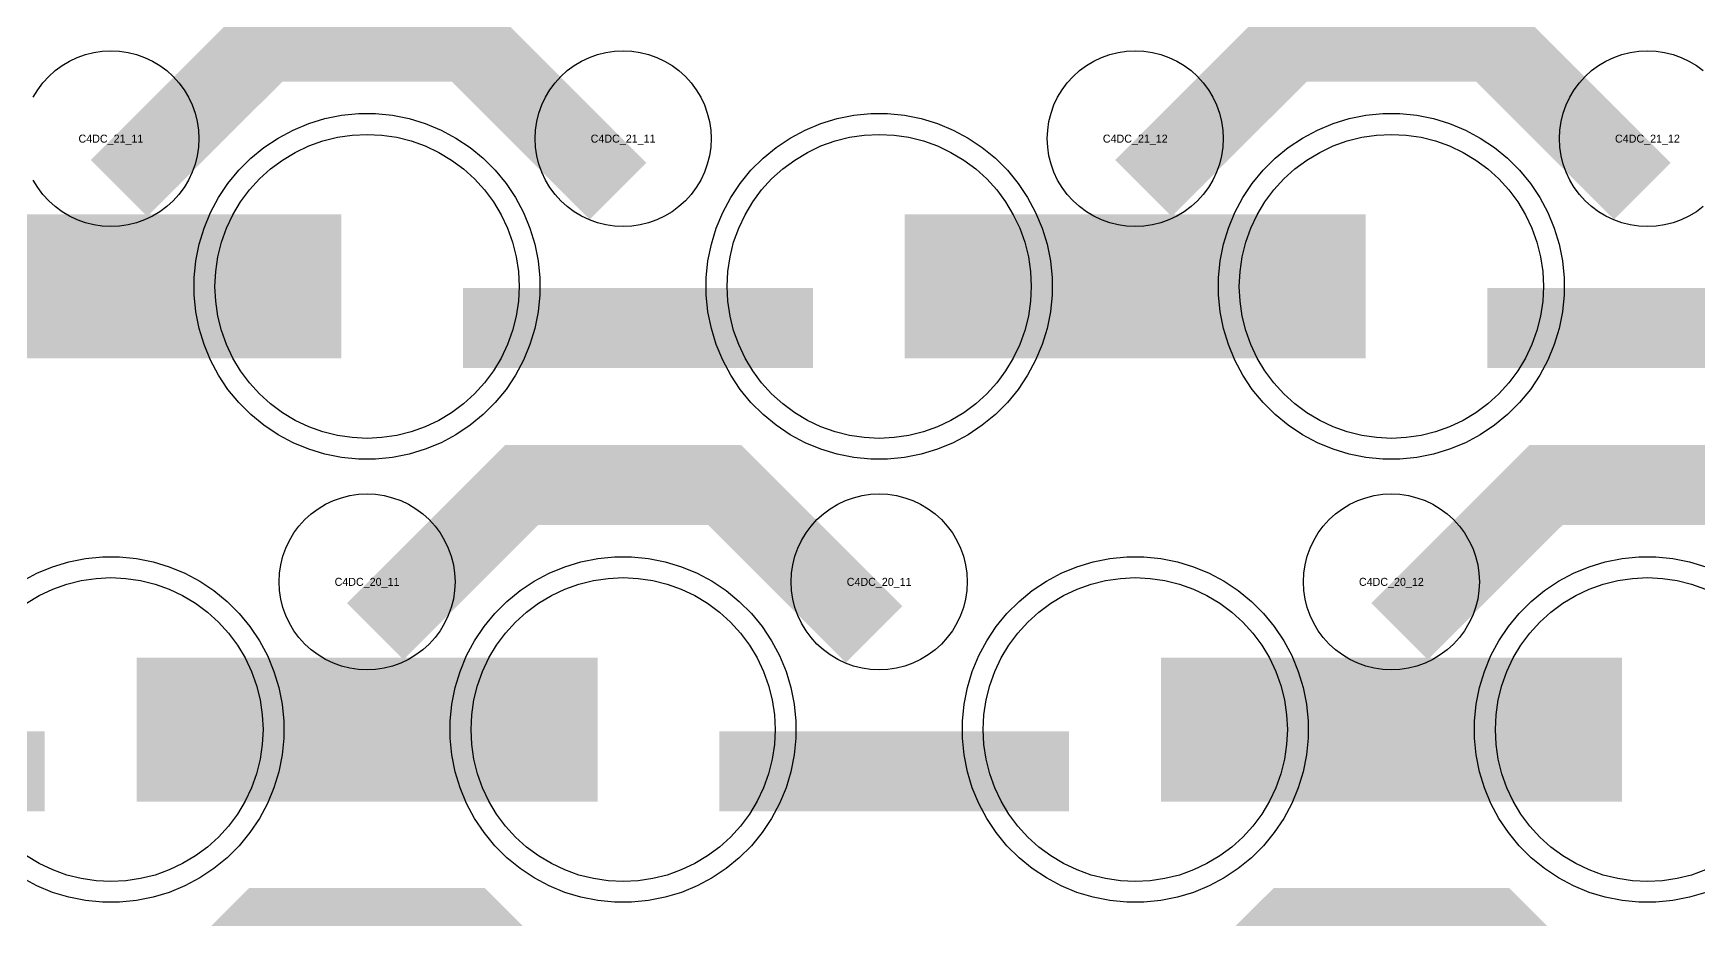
# Model space of a CAD drawing. Extents: x -11880 to 11880, y -14992 to 14992.
# Drawn here: x -8504 to -7984, y -12128 to -11851 of the extents above; entities that cross this region are included whole.
import ezdxf
from ezdxf.enums import TextEntityAlignment as Align

# ---------------------------------------------------------------- set-up
doc = ezdxf.new("R2010")
doc.units = 0
doc.header["$MEASUREMENT"] = 0
for name, color, linetype in [('GDS_775_DT_237', 138, 'CONTINUOUS'), ('RDL1_FS', 34, 'CONTINUOUS'), ('RDL_BS', 160, 'CONTINUOUS')]:
    doc.layers.add(name, color=color, linetype=linetype)

msp = doc.modelspace()

# ---------------------------------------------------------------- linework, layer by layer
at = {"layer": 'RDL1_FS'}
for points in [[(-8400, -11977.229), (-8404.657, -11977), (-8409.268, -11976.316), (-8413.791, -11975.184), (-8418.181, -11973.612), (-8422.395, -11971.62), (-8426.395, -11969.222), (-8430.14, -11966.444), (-8433.594, -11963.314), (-8436.724, -11959.86), (-8439.502, -11956.115), (-8441.9, -11952.115), (-8443.892, -11947.901), (-8445.464, -11943.511), (-8446.596, -11938.988), (-8447.28, -11934.377), (-8447.509, -11929.72), (-8447.28, -11925.063), (-8446.596, -11920.452), (-8445.464, -11915.929), (-8443.892, -11911.539), (-8441.9, -11907.325), (-8439.502, -11903.325), (-8436.724, -11899.58), (-8433.594, -11896.126), (-8430.14, -11892.996), (-8426.395, -11890.218), (-8422.395, -11887.82), (-8418.181, -11885.828), (-8413.791, -11884.256), (-8409.268, -11883.124), (-8404.657, -11882.44), (-8400, -11882.211), (-8395.343, -11882.44), (-8390.732, -11883.124), (-8386.209, -11884.256), (-8381.819, -11885.828), (-8377.605, -11887.82), (-8373.605, -11890.218), (-8369.86, -11892.996), (-8366.406, -11896.126), (-8363.276, -11899.58), (-8360.498, -11903.325), (-8358.1, -11907.325), (-8356.108, -11911.539), (-8354.536, -11915.929), (-8353.404, -11920.452), (-8352.72, -11925.063), (-8352.491, -11929.72), (-8352.72, -11934.377), (-8353.404, -11938.988), (-8354.536, -11943.511), (-8356.108, -11947.901), (-8358.1, -11952.115), (-8360.498, -11956.115), (-8363.276, -11959.86), (-8366.406, -11963.314), (-8369.86, -11966.444), (-8373.605, -11969.222), (-8377.605, -11971.62), (-8381.819, -11973.612), (-8386.209, -11975.184), (-8390.732, -11976.316), (-8395.343, -11977)], [(-8240, -11977.229), (-8244.657, -11977), (-8249.268, -11976.316), (-8253.791, -11975.184), (-8258.181, -11973.612), (-8262.395, -11971.62), (-8266.395, -11969.222), (-8270.14, -11966.444), (-8273.594, -11963.314), (-8276.724, -11959.86), (-8279.502, -11956.115), (-8281.9, -11952.115), (-8283.892, -11947.901), (-8285.464, -11943.511), (-8286.596, -11938.988), (-8287.28, -11934.377), (-8287.509, -11929.72), (-8287.28, -11925.063), (-8286.596, -11920.452), (-8285.464, -11915.929), (-8283.892, -11911.539), (-8281.9, -11907.325), (-8279.502, -11903.325), (-8276.724, -11899.58), (-8273.594, -11896.126), (-8270.14, -11892.996), (-8266.395, -11890.218), (-8262.395, -11887.82), (-8258.181, -11885.828), (-8253.791, -11884.256), (-8249.268, -11883.124), (-8244.657, -11882.44), (-8240, -11882.211), (-8235.343, -11882.44), (-8230.732, -11883.124), (-8226.209, -11884.256), (-8221.819, -11885.828), (-8217.605, -11887.82), (-8213.605, -11890.218), (-8209.86, -11892.996), (-8206.406, -11896.126), (-8203.276, -11899.58), (-8200.498, -11903.325), (-8198.1, -11907.325), (-8196.108, -11911.539), (-8194.536, -11915.929), (-8193.404, -11920.452), (-8192.72, -11925.063), (-8192.491, -11929.72), (-8192.72, -11934.377), (-8193.404, -11938.988), (-8194.536, -11943.511), (-8196.108, -11947.901), (-8198.1, -11952.115), (-8200.498, -11956.115), (-8203.276, -11959.86), (-8206.406, -11963.314), (-8209.86, -11966.444), (-8213.605, -11969.222), (-8217.605, -11971.62), (-8221.819, -11973.612), (-8226.209, -11975.184), (-8230.732, -11976.316), (-8235.343, -11977)], [(-8080, -11977.229), (-8084.657, -11977), (-8089.268, -11976.316), (-8093.791, -11975.184), (-8098.181, -11973.612), (-8102.395, -11971.62), (-8106.395, -11969.222), (-8110.14, -11966.444), (-8113.594, -11963.314), (-8116.724, -11959.86), (-8119.502, -11956.115), (-8121.9, -11952.115), (-8123.892, -11947.901), (-8125.464, -11943.511), (-8126.596, -11938.988), (-8127.28, -11934.377), (-8127.509, -11929.72), (-8127.28, -11925.063), (-8126.596, -11920.452), (-8125.464, -11915.929), (-8123.892, -11911.539), (-8121.9, -11907.325), (-8119.502, -11903.325), (-8116.724, -11899.58), (-8113.594, -11896.126), (-8110.14, -11892.996), (-8106.395, -11890.218), (-8102.395, -11887.82), (-8098.181, -11885.828), (-8093.791, -11884.256), (-8089.268, -11883.124), (-8084.657, -11882.44), (-8080, -11882.211), (-8075.343, -11882.44), (-8070.732, -11883.124), (-8066.209, -11884.256), (-8061.819, -11885.828), (-8057.605, -11887.82), (-8053.605, -11890.218), (-8049.86, -11892.996), (-8046.406, -11896.126), (-8043.276, -11899.58), (-8040.498, -11903.325), (-8038.1, -11907.325), (-8036.108, -11911.539), (-8034.536, -11915.929), (-8033.404, -11920.452), (-8032.72, -11925.063), (-8032.491, -11929.72), (-8032.72, -11934.377), (-8033.404, -11938.988), (-8034.536, -11943.511), (-8036.108, -11947.901), (-8038.1, -11952.115), (-8040.498, -11956.115), (-8043.276, -11959.86), (-8046.406, -11963.314), (-8049.86, -11966.444), (-8053.605, -11969.222), (-8057.605, -11971.62), (-8061.819, -11973.612), (-8066.209, -11975.184), (-8070.732, -11976.316), (-8075.343, -11977)]]:
    msp.add_lwpolyline(points, close=True, dxfattribs=at)
for points in [[(-8551.998, -11929.72, 45, 45, 0), (-8479.998, -11929.72, 45, 45, 0)], [(-8479.998, -11929.72, 45, 45, 0), (-8407.998, -11929.72, 45, 45, 0)], [(-8231.998, -11929.72, 45, 45, 0), (-8159.998, -11929.72, 45, 45, 0)], [(-8159.998, -11929.72, 45, 45, 0), (-8087.998, -11929.72, 45, 45, 0)]]:
    msp.add_lwpolyline(points, format="xyseb", dxfattribs=at)
at = {"layer": 'RDL1_FS', "color": 240, "true_color": 0xed1f24}
for points in [[(-8506.395, -12028.783), (-8502.395, -12026.385), (-8498.181, -12024.393), (-8493.791, -12022.821), (-8489.268, -12021.689), (-8484.657, -12021.005), (-8480, -12020.776), (-8475.343, -12021.005), (-8470.732, -12021.689), (-8466.209, -12022.821), (-8461.819, -12024.393), (-8457.605, -12026.385), (-8453.605, -12028.783), (-8449.86, -12031.561), (-8446.406, -12034.691), (-8443.276, -12038.145), (-8440.498, -12041.89), (-8438.1, -12045.89), (-8436.108, -12050.104), (-8434.536, -12054.494), (-8433.404, -12059.017), (-8432.72, -12063.628), (-8432.491, -12068.285), (-8432.72, -12072.942), (-8433.404, -12077.553), (-8434.536, -12082.076), (-8436.108, -12086.466), (-8438.1, -12090.68), (-8440.498, -12094.68), (-8443.276, -12098.425), (-8446.406, -12101.879), (-8449.86, -12105.009), (-8453.605, -12107.787), (-8457.605, -12110.185), (-8461.819, -12112.177), (-8466.209, -12113.749), (-8470.732, -12114.881), (-8475.343, -12115.565), (-8480, -12115.794), (-8484.657, -12115.565), (-8489.268, -12114.881), (-8493.791, -12113.749), (-8498.181, -12112.177), (-8502.395, -12110.185), (-8506.395, -12107.787)], [(-7981.819, -12112.177), (-7986.209, -12113.749), (-7990.732, -12114.881), (-7995.343, -12115.565), (-8000, -12115.794), (-8004.657, -12115.565), (-8009.268, -12114.881), (-8013.791, -12113.749), (-8018.181, -12112.177), (-8022.395, -12110.185), (-8026.395, -12107.787), (-8030.14, -12105.009), (-8033.594, -12101.879), (-8036.724, -12098.425), (-8039.502, -12094.68), (-8041.9, -12090.68), (-8043.892, -12086.466), (-8045.464, -12082.076), (-8046.596, -12077.553), (-8047.28, -12072.942), (-8047.509, -12068.285), (-8047.28, -12063.628), (-8046.596, -12059.017), (-8045.464, -12054.494), (-8043.892, -12050.104), (-8041.9, -12045.89), (-8039.502, -12041.89), (-8036.724, -12038.145), (-8033.594, -12034.691), (-8030.14, -12031.561), (-8026.395, -12028.783), (-8022.395, -12026.385), (-8018.181, -12024.393), (-8013.791, -12022.821), (-8009.268, -12021.689), (-8004.657, -12021.005), (-8000, -12020.776), (-7995.343, -12021.005), (-7990.732, -12021.689), (-7986.209, -12022.821), (-7981.819, -12024.393)]]:
    msp.add_lwpolyline(points, dxfattribs=at)
for points in [[(-8320, -12115.794), (-8324.657, -12115.565), (-8329.268, -12114.881), (-8333.791, -12113.749), (-8338.181, -12112.177), (-8342.395, -12110.185), (-8346.395, -12107.787), (-8350.14, -12105.009), (-8353.594, -12101.879), (-8356.724, -12098.425), (-8359.502, -12094.68), (-8361.9, -12090.68), (-8363.892, -12086.466), (-8365.464, -12082.076), (-8366.596, -12077.553), (-8367.28, -12072.942), (-8367.509, -12068.285), (-8367.28, -12063.628), (-8366.596, -12059.017), (-8365.464, -12054.494), (-8363.892, -12050.104), (-8361.9, -12045.89), (-8359.502, -12041.89), (-8356.724, -12038.145), (-8353.594, -12034.691), (-8350.14, -12031.561), (-8346.395, -12028.783), (-8342.395, -12026.385), (-8338.181, -12024.393), (-8333.791, -12022.821), (-8329.268, -12021.689), (-8324.657, -12021.005), (-8320, -12020.776), (-8315.343, -12021.005), (-8310.732, -12021.689), (-8306.209, -12022.821), (-8301.819, -12024.393), (-8297.605, -12026.385), (-8293.605, -12028.783), (-8289.86, -12031.561), (-8286.406, -12034.691), (-8283.276, -12038.145), (-8280.498, -12041.89), (-8278.1, -12045.89), (-8276.108, -12050.104), (-8274.536, -12054.494), (-8273.404, -12059.017), (-8272.72, -12063.628), (-8272.491, -12068.285), (-8272.72, -12072.942), (-8273.404, -12077.553), (-8274.536, -12082.076), (-8276.108, -12086.466), (-8278.1, -12090.68), (-8280.498, -12094.68), (-8283.276, -12098.425), (-8286.406, -12101.879), (-8289.86, -12105.009), (-8293.605, -12107.787), (-8297.605, -12110.185), (-8301.819, -12112.177), (-8306.209, -12113.749), (-8310.732, -12114.881), (-8315.343, -12115.565)], [(-8160, -12115.794), (-8164.657, -12115.565), (-8169.268, -12114.881), (-8173.791, -12113.749), (-8178.181, -12112.177), (-8182.395, -12110.185), (-8186.395, -12107.787), (-8190.14, -12105.009), (-8193.594, -12101.879), (-8196.724, -12098.425), (-8199.502, -12094.68), (-8201.9, -12090.68), (-8203.892, -12086.466), (-8205.464, -12082.076), (-8206.596, -12077.553), (-8207.28, -12072.942), (-8207.509, -12068.285), (-8207.28, -12063.628), (-8206.596, -12059.017), (-8205.464, -12054.494), (-8203.892, -12050.104), (-8201.9, -12045.89), (-8199.502, -12041.89), (-8196.724, -12038.145), (-8193.594, -12034.691), (-8190.14, -12031.561), (-8186.395, -12028.783), (-8182.395, -12026.385), (-8178.181, -12024.393), (-8173.791, -12022.821), (-8169.268, -12021.689), (-8164.657, -12021.005), (-8160, -12020.776), (-8155.343, -12021.005), (-8150.732, -12021.689), (-8146.209, -12022.821), (-8141.819, -12024.393), (-8137.605, -12026.385), (-8133.605, -12028.783), (-8129.86, -12031.561), (-8126.406, -12034.691), (-8123.276, -12038.145), (-8120.498, -12041.89), (-8118.1, -12045.89), (-8116.108, -12050.104), (-8114.536, -12054.494), (-8113.404, -12059.017), (-8112.72, -12063.628), (-8112.491, -12068.285), (-8112.72, -12072.942), (-8113.404, -12077.553), (-8114.536, -12082.076), (-8116.108, -12086.466), (-8118.1, -12090.68), (-8120.498, -12094.68), (-8123.276, -12098.425), (-8126.406, -12101.879), (-8129.86, -12105.009), (-8133.605, -12107.787), (-8137.605, -12110.185), (-8141.819, -12112.177), (-8146.209, -12113.749), (-8150.732, -12114.881), (-8155.343, -12115.565)]]:
    msp.add_lwpolyline(points, close=True, dxfattribs=at)
for points in [[(-8471.998, -12068.285, 45, 45, 0), (-8399.998, -12068.285, 45, 45, 0)], [(-8399.998, -12068.285, 45, 45, 0), (-8327.998, -12068.285, 45, 45, 0)], [(-8151.998, -12068.285, 45, 45, 0), (-8079.998, -12068.285, 45, 45, 0)], [(-8079.998, -12068.285, 45, 45, 0), (-8007.998, -12068.285, 45, 45, 0)]]:
    msp.add_lwpolyline(points, format="xyseb", dxfattribs=at)
at = {"layer": 'RDL_BS'}
for points in [[(-8477.438, -11899.034, 25, 25, 0), (-8431.623, -11853.219, 25, 25, 0), (-8398.07, -11853.219, 25, 25, 0)], [(-8321.599, -11899.933, 25, 25, 0), (-8368.313, -11853.219, 25, 25, 0), (-8398.071, -11853.219, 25, 25, 0)], [(-8157.438, -11899.034, 25, 25, 0), (-8111.623, -11853.219, 25, 25, 0), (-8078.07, -11853.219, 25, 25, 0)], [(-8001.599, -11899.933, 25, 25, 0), (-8048.313, -11853.219, 25, 25, 0), (-8078.071, -11853.219, 25, 25, 0)], [(-8369.984, -11942.733, 25, 25, 0), (-8260.719, -11942.733, 25, 25, 0)], [(-8049.984, -11942.733, 25, 25, 0), (-7940.719, -11942.733, 25, 25, 0)], [(-8397.438, -12037.599, 25, 25, 0), (-8351.623, -11991.784, 25, 25, 0), (-8318.07, -11991.784, 25, 25, 0)], [(-8241.599, -12038.498, 25, 25, 0), (-8288.313, -11991.784, 25, 25, 0), (-8318.071, -11991.784, 25, 25, 0)], [(-8077.438, -12037.599, 25, 25, 0), (-8031.623, -11991.784, 25, 25, 0), (-7998.07, -11991.784, 25, 25, 0)], [(-7921.599, -12038.498, 25, 25, 0), (-7968.313, -11991.784, 25, 25, 0), (-7998.071, -11991.784, 25, 25, 0)], [(-8477.438, -12176.159, 25, 25, 0), (-8431.623, -12130.344, 25, 25, 0), (-8398.07, -12130.344, 25, 25, 0)], [(-8321.599, -12177.058, 25, 25, 0), (-8368.313, -12130.344, 25, 25, 0), (-8398.071, -12130.344, 25, 25, 0)], [(-8157.438, -12176.159, 25, 25, 0), (-8111.623, -12130.344, 25, 25, 0), (-8078.07, -12130.344, 25, 25, 0)], [(-8001.599, -12177.058, 25, 25, 0), (-8048.313, -12130.344, 25, 25, 0), (-8078.071, -12130.344, 25, 25, 0)]]:
    msp.add_lwpolyline(points, format="xyseb", dxfattribs=at)
for points in [[(-8504.25, -11870.576), (-8502.857, -11868.252), (-8501.254, -11866.089), (-8499.442, -11864.09), (-8497.443, -11862.278), (-8495.28, -11860.675), (-8492.956, -11859.282), (-8490.519, -11858.13), (-8487.984, -11857.223), (-8485.365, -11856.566), (-8482.693, -11856.17), (-8480, -11856.038), (-8477.307, -11856.17), (-8474.635, -11856.566), (-8472.016, -11857.223), (-8469.481, -11858.13), (-8467.044, -11859.282), (-8464.72, -11860.675), (-8462.557, -11862.278), (-8460.558, -11864.09), (-8458.746, -11866.089), (-8457.143, -11868.252), (-8455.75, -11870.576), (-8454.598, -11873.013), (-8453.691, -11875.548), (-8453.034, -11878.167), (-8452.638, -11880.839), (-8452.506, -11883.532), (-8452.638, -11886.225), (-8453.034, -11888.897), (-8453.691, -11891.516), (-8454.598, -11894.051), (-8455.75, -11896.488), (-8457.143, -11898.812), (-8458.746, -11900.975), (-8460.558, -11902.974), (-8462.557, -11904.786), (-8464.72, -11906.389), (-8467.044, -11907.782), (-8469.481, -11908.934), (-8472.016, -11909.841), (-8474.635, -11910.498), (-8477.307, -11910.894), (-8480, -11911.026), (-8482.693, -11910.894), (-8485.365, -11910.498), (-8487.984, -11909.841), (-8490.519, -11908.934), (-8492.956, -11907.782), (-8495.28, -11906.389), (-8497.443, -11904.786), (-8499.442, -11902.974), (-8501.254, -11900.975), (-8502.857, -11898.812), (-8504.25, -11896.488)], [(-7982.557, -11904.786), (-7984.72, -11906.389), (-7987.044, -11907.782), (-7989.481, -11908.934), (-7992.016, -11909.841), (-7994.635, -11910.498), (-7997.307, -11910.894), (-8000, -11911.026), (-8002.693, -11910.894), (-8005.365, -11910.498), (-8007.984, -11909.841), (-8010.519, -11908.934), (-8012.956, -11907.782), (-8015.28, -11906.389), (-8017.443, -11904.786), (-8019.442, -11902.974), (-8021.254, -11900.975), (-8022.857, -11898.812), (-8024.25, -11896.488), (-8025.402, -11894.051), (-8026.309, -11891.516), (-8026.966, -11888.897), (-8027.362, -11886.225), (-8027.494, -11883.532), (-8027.362, -11880.839), (-8026.966, -11878.167), (-8026.309, -11875.548), (-8025.402, -11873.013), (-8024.25, -11870.576), (-8022.857, -11868.252), (-8021.254, -11866.089), (-8019.442, -11864.09), (-8017.443, -11862.278), (-8015.28, -11860.675), (-8012.956, -11859.282), (-8010.519, -11858.13), (-8007.984, -11857.223), (-8005.365, -11856.566), (-8002.693, -11856.17), (-8000, -11856.038), (-7997.307, -11856.17), (-7994.635, -11856.566), (-7992.016, -11857.223), (-7989.481, -11858.13), (-7987.044, -11859.282), (-7984.72, -11860.675), (-7982.557, -11862.278)]]:
    msp.add_lwpolyline(points, dxfattribs=at)
for points in [[(-8320, -11911.026), (-8322.693, -11910.894), (-8325.365, -11910.498), (-8327.984, -11909.841), (-8330.519, -11908.934), (-8332.956, -11907.782), (-8335.28, -11906.389), (-8337.443, -11904.786), (-8339.442, -11902.974), (-8341.254, -11900.975), (-8342.857, -11898.812), (-8344.25, -11896.488), (-8345.402, -11894.051), (-8346.309, -11891.516), (-8346.966, -11888.897), (-8347.362, -11886.225), (-8347.494, -11883.532), (-8347.362, -11880.839), (-8346.966, -11878.167), (-8346.309, -11875.548), (-8345.402, -11873.013), (-8344.25, -11870.576), (-8342.857, -11868.252), (-8341.254, -11866.089), (-8339.442, -11864.09), (-8337.443, -11862.278), (-8335.28, -11860.675), (-8332.956, -11859.282), (-8330.519, -11858.13), (-8327.984, -11857.223), (-8325.365, -11856.566), (-8322.693, -11856.17), (-8320, -11856.038), (-8317.307, -11856.17), (-8314.635, -11856.566), (-8312.016, -11857.223), (-8309.481, -11858.13), (-8307.044, -11859.282), (-8304.72, -11860.675), (-8302.557, -11862.278), (-8300.558, -11864.09), (-8298.746, -11866.089), (-8297.143, -11868.252), (-8295.75, -11870.576), (-8294.598, -11873.013), (-8293.691, -11875.548), (-8293.034, -11878.167), (-8292.638, -11880.839), (-8292.506, -11883.532), (-8292.638, -11886.225), (-8293.034, -11888.897), (-8293.691, -11891.516), (-8294.598, -11894.051), (-8295.75, -11896.488), (-8297.143, -11898.812), (-8298.746, -11900.975), (-8300.558, -11902.974), (-8302.557, -11904.786), (-8304.72, -11906.389), (-8307.044, -11907.782), (-8309.481, -11908.934), (-8312.016, -11909.841), (-8314.635, -11910.498), (-8317.307, -11910.894)], [(-8160, -11911.026), (-8162.693, -11910.894), (-8165.365, -11910.498), (-8167.984, -11909.841), (-8170.519, -11908.934), (-8172.956, -11907.782), (-8175.28, -11906.389), (-8177.443, -11904.786), (-8179.442, -11902.974), (-8181.254, -11900.975), (-8182.857, -11898.812), (-8184.25, -11896.488), (-8185.402, -11894.051), (-8186.309, -11891.516), (-8186.966, -11888.897), (-8187.362, -11886.225), (-8187.494, -11883.532), (-8187.362, -11880.839), (-8186.966, -11878.167), (-8186.309, -11875.548), (-8185.402, -11873.013), (-8184.25, -11870.576), (-8182.857, -11868.252), (-8181.254, -11866.089), (-8179.442, -11864.09), (-8177.443, -11862.278), (-8175.28, -11860.675), (-8172.956, -11859.282), (-8170.519, -11858.13), (-8167.984, -11857.223), (-8165.365, -11856.566), (-8162.693, -11856.17), (-8160, -11856.038), (-8157.307, -11856.17), (-8154.635, -11856.566), (-8152.016, -11857.223), (-8149.481, -11858.13), (-8147.044, -11859.282), (-8144.72, -11860.675), (-8142.557, -11862.278), (-8140.558, -11864.09), (-8138.746, -11866.089), (-8137.143, -11868.252), (-8135.75, -11870.576), (-8134.598, -11873.013), (-8133.691, -11875.548), (-8133.034, -11878.167), (-8132.638, -11880.839), (-8132.506, -11883.532), (-8132.638, -11886.225), (-8133.034, -11888.897), (-8133.691, -11891.516), (-8134.598, -11894.051), (-8135.75, -11896.488), (-8137.143, -11898.812), (-8138.746, -11900.975), (-8140.558, -11902.974), (-8142.557, -11904.786), (-8144.72, -11906.389), (-8147.044, -11907.782), (-8149.481, -11908.934), (-8152.016, -11909.841), (-8154.635, -11910.498), (-8157.307, -11910.894)], [(-8402.644, -11983.72), (-8407.938, -11983.203), (-8413.165, -11982.157), (-8418.205, -11980.626), (-8423.115, -11978.595), (-8427.777, -11976.103), (-8432.191, -11973.156), (-8436.292, -11969.794), (-8440.074, -11966.012), (-8443.436, -11961.911), (-8446.383, -11957.497), (-8448.875, -11952.835), (-8450.906, -11947.925), (-8452.437, -11942.885), (-8453.483, -11937.658), (-8454, -11932.364), (-8454, -11927.076), (-8453.483, -11921.782), (-8452.437, -11916.555), (-8450.906, -11911.515), (-8448.875, -11906.605), (-8446.383, -11901.943), (-8443.436, -11897.529), (-8440.074, -11893.428), (-8436.292, -11889.646), (-8432.191, -11886.284), (-8427.777, -11883.337), (-8423.115, -11880.845), (-8418.205, -11878.814), (-8413.165, -11877.283), (-8407.938, -11876.237), (-8402.644, -11875.72), (-8397.356, -11875.72), (-8392.062, -11876.237), (-8386.835, -11877.283), (-8381.795, -11878.814), (-8376.885, -11880.845), (-8372.223, -11883.337), (-8367.809, -11886.284), (-8363.708, -11889.646), (-8359.926, -11893.428), (-8356.564, -11897.529), (-8353.617, -11901.943), (-8351.125, -11906.605), (-8349.094, -11911.515), (-8347.563, -11916.555), (-8346.517, -11921.782), (-8346, -11927.076), (-8346, -11932.364), (-8346.517, -11937.658), (-8347.563, -11942.885), (-8349.094, -11947.925), (-8351.125, -11952.835), (-8353.617, -11957.497), (-8356.564, -11961.911), (-8359.926, -11966.012), (-8363.708, -11969.794), (-8367.809, -11973.156), (-8372.223, -11976.103), (-8376.885, -11978.595), (-8381.795, -11980.626), (-8386.835, -11982.157), (-8392.062, -11983.203), (-8397.356, -11983.72)], [(-8242.644, -11983.72), (-8247.938, -11983.203), (-8253.165, -11982.157), (-8258.205, -11980.626), (-8263.115, -11978.595), (-8267.777, -11976.103), (-8272.191, -11973.156), (-8276.292, -11969.794), (-8280.074, -11966.012), (-8283.436, -11961.911), (-8286.383, -11957.497), (-8288.875, -11952.835), (-8290.906, -11947.925), (-8292.437, -11942.885), (-8293.483, -11937.658), (-8294, -11932.364), (-8294, -11927.076), (-8293.483, -11921.782), (-8292.437, -11916.555), (-8290.906, -11911.515), (-8288.875, -11906.605), (-8286.383, -11901.943), (-8283.436, -11897.529), (-8280.074, -11893.428), (-8276.292, -11889.646), (-8272.191, -11886.284), (-8267.777, -11883.337), (-8263.115, -11880.845), (-8258.205, -11878.814), (-8253.165, -11877.283), (-8247.938, -11876.237), (-8242.644, -11875.72), (-8237.356, -11875.72), (-8232.062, -11876.237), (-8226.835, -11877.283), (-8221.795, -11878.814), (-8216.885, -11880.845), (-8212.223, -11883.337), (-8207.809, -11886.284), (-8203.708, -11889.646), (-8199.926, -11893.428), (-8196.564, -11897.529), (-8193.617, -11901.943), (-8191.125, -11906.605), (-8189.094, -11911.515), (-8187.563, -11916.555), (-8186.517, -11921.782), (-8186, -11927.076), (-8186, -11932.364), (-8186.517, -11937.658), (-8187.563, -11942.885), (-8189.094, -11947.925), (-8191.125, -11952.835), (-8193.617, -11957.497), (-8196.564, -11961.911), (-8199.926, -11966.012), (-8203.708, -11969.794), (-8207.809, -11973.156), (-8212.223, -11976.103), (-8216.885, -11978.595), (-8221.795, -11980.626), (-8226.835, -11982.157), (-8232.062, -11983.203), (-8237.356, -11983.72)], [(-8082.644, -11983.72), (-8087.938, -11983.203), (-8093.165, -11982.157), (-8098.205, -11980.626), (-8103.115, -11978.595), (-8107.777, -11976.103), (-8112.191, -11973.156), (-8116.292, -11969.794), (-8120.074, -11966.012), (-8123.436, -11961.911), (-8126.383, -11957.497), (-8128.875, -11952.835), (-8130.906, -11947.925), (-8132.437, -11942.885), (-8133.483, -11937.658), (-8134, -11932.364), (-8134, -11927.076), (-8133.483, -11921.782), (-8132.437, -11916.555), (-8130.906, -11911.515), (-8128.875, -11906.605), (-8126.383, -11901.943), (-8123.436, -11897.529), (-8120.074, -11893.428), (-8116.292, -11889.646), (-8112.191, -11886.284), (-8107.777, -11883.337), (-8103.115, -11880.845), (-8098.205, -11878.814), (-8093.165, -11877.283), (-8087.938, -11876.237), (-8082.644, -11875.72), (-8077.356, -11875.72), (-8072.062, -11876.237), (-8066.835, -11877.283), (-8061.795, -11878.814), (-8056.885, -11880.845), (-8052.223, -11883.337), (-8047.809, -11886.284), (-8043.708, -11889.646), (-8039.926, -11893.428), (-8036.564, -11897.529), (-8033.617, -11901.943), (-8031.125, -11906.605), (-8029.094, -11911.515), (-8027.563, -11916.555), (-8026.517, -11921.782), (-8026, -11927.076), (-8026, -11932.364), (-8026.517, -11937.658), (-8027.563, -11942.885), (-8029.094, -11947.925), (-8031.125, -11952.835), (-8033.617, -11957.497), (-8036.564, -11961.911), (-8039.926, -11966.012), (-8043.708, -11969.794), (-8047.809, -11973.156), (-8052.223, -11976.103), (-8056.885, -11978.595), (-8061.795, -11980.626), (-8066.835, -11982.157), (-8072.062, -11983.203), (-8077.356, -11983.72)], [(-8400, -12049.591), (-8402.693, -12049.459), (-8405.365, -12049.063), (-8407.984, -12048.406), (-8410.519, -12047.499), (-8412.956, -12046.347), (-8415.28, -12044.954), (-8417.443, -12043.351), (-8419.442, -12041.539), (-8421.254, -12039.54), (-8422.857, -12037.377), (-8424.25, -12035.053), (-8425.402, -12032.616), (-8426.309, -12030.081), (-8426.966, -12027.462), (-8427.362, -12024.79), (-8427.494, -12022.097), (-8427.362, -12019.404), (-8426.966, -12016.732), (-8426.309, -12014.113), (-8425.402, -12011.578), (-8424.25, -12009.141), (-8422.857, -12006.817), (-8421.254, -12004.654), (-8419.442, -12002.655), (-8417.443, -12000.843), (-8415.28, -11999.24), (-8412.956, -11997.847), (-8410.519, -11996.695), (-8407.984, -11995.788), (-8405.365, -11995.131), (-8402.693, -11994.735), (-8400, -11994.603), (-8397.307, -11994.735), (-8394.635, -11995.131), (-8392.016, -11995.788), (-8389.481, -11996.695), (-8387.044, -11997.847), (-8384.72, -11999.24), (-8382.557, -12000.843), (-8380.558, -12002.655), (-8378.746, -12004.654), (-8377.143, -12006.817), (-8375.75, -12009.141), (-8374.598, -12011.578), (-8373.691, -12014.113), (-8373.034, -12016.732), (-8372.638, -12019.404), (-8372.506, -12022.097), (-8372.638, -12024.79), (-8373.034, -12027.462), (-8373.691, -12030.081), (-8374.598, -12032.616), (-8375.75, -12035.053), (-8377.143, -12037.377), (-8378.746, -12039.54), (-8380.558, -12041.539), (-8382.557, -12043.351), (-8384.72, -12044.954), (-8387.044, -12046.347), (-8389.481, -12047.499), (-8392.016, -12048.406), (-8394.635, -12049.063), (-8397.307, -12049.459)], [(-8240, -12049.591), (-8242.693, -12049.459), (-8245.365, -12049.063), (-8247.984, -12048.406), (-8250.519, -12047.499), (-8252.956, -12046.347), (-8255.28, -12044.954), (-8257.443, -12043.351), (-8259.442, -12041.539), (-8261.254, -12039.54), (-8262.857, -12037.377), (-8264.25, -12035.053), (-8265.402, -12032.616), (-8266.309, -12030.081), (-8266.966, -12027.462), (-8267.362, -12024.79), (-8267.494, -12022.097), (-8267.362, -12019.404), (-8266.966, -12016.732), (-8266.309, -12014.113), (-8265.402, -12011.578), (-8264.25, -12009.141), (-8262.857, -12006.817), (-8261.254, -12004.654), (-8259.442, -12002.655), (-8257.443, -12000.843), (-8255.28, -11999.24), (-8252.956, -11997.847), (-8250.519, -11996.695), (-8247.984, -11995.788), (-8245.365, -11995.131), (-8242.693, -11994.735), (-8240, -11994.603), (-8237.307, -11994.735), (-8234.635, -11995.131), (-8232.016, -11995.788), (-8229.481, -11996.695), (-8227.044, -11997.847), (-8224.72, -11999.24), (-8222.557, -12000.843), (-8220.558, -12002.655), (-8218.746, -12004.654), (-8217.143, -12006.817), (-8215.75, -12009.141), (-8214.598, -12011.578), (-8213.691, -12014.113), (-8213.034, -12016.732), (-8212.638, -12019.404), (-8212.506, -12022.097), (-8212.638, -12024.79), (-8213.034, -12027.462), (-8213.691, -12030.081), (-8214.598, -12032.616), (-8215.75, -12035.053), (-8217.143, -12037.377), (-8218.746, -12039.54), (-8220.558, -12041.539), (-8222.557, -12043.351), (-8224.72, -12044.954), (-8227.044, -12046.347), (-8229.481, -12047.499), (-8232.016, -12048.406), (-8234.635, -12049.063), (-8237.307, -12049.459)], [(-8080, -12049.591), (-8082.693, -12049.459), (-8085.365, -12049.063), (-8087.984, -12048.406), (-8090.519, -12047.499), (-8092.956, -12046.347), (-8095.28, -12044.954), (-8097.443, -12043.351), (-8099.442, -12041.539), (-8101.254, -12039.54), (-8102.857, -12037.377), (-8104.25, -12035.053), (-8105.402, -12032.616), (-8106.309, -12030.081), (-8106.966, -12027.462), (-8107.362, -12024.79), (-8107.494, -12022.097), (-8107.362, -12019.404), (-8106.966, -12016.732), (-8106.309, -12014.113), (-8105.402, -12011.578), (-8104.25, -12009.141), (-8102.857, -12006.817), (-8101.254, -12004.654), (-8099.442, -12002.655), (-8097.443, -12000.843), (-8095.28, -11999.24), (-8092.956, -11997.847), (-8090.519, -11996.695), (-8087.984, -11995.788), (-8085.365, -11995.131), (-8082.693, -11994.735), (-8080, -11994.603), (-8077.307, -11994.735), (-8074.635, -11995.131), (-8072.016, -11995.788), (-8069.481, -11996.695), (-8067.044, -11997.847), (-8064.72, -11999.24), (-8062.557, -12000.843), (-8060.558, -12002.655), (-8058.746, -12004.654), (-8057.143, -12006.817), (-8055.75, -12009.141), (-8054.598, -12011.578), (-8053.691, -12014.113), (-8053.034, -12016.732), (-8052.638, -12019.404), (-8052.506, -12022.097), (-8052.638, -12024.79), (-8053.034, -12027.462), (-8053.691, -12030.081), (-8054.598, -12032.616), (-8055.75, -12035.053), (-8057.143, -12037.377), (-8058.746, -12039.54), (-8060.558, -12041.539), (-8062.557, -12043.351), (-8064.72, -12044.954), (-8067.044, -12046.347), (-8069.481, -12047.499), (-8072.016, -12048.406), (-8074.635, -12049.063), (-8077.307, -12049.459)]]:
    msp.add_lwpolyline(points, close=True, dxfattribs=at)
at = {"layer": 'RDL_BS', "color": 240, "true_color": 0xed1f24}
for points in [[(-8507.777, -12021.902), (-8503.115, -12019.41), (-8498.205, -12017.379), (-8493.165, -12015.848), (-8487.938, -12014.802), (-8482.644, -12014.285), (-8477.356, -12014.285), (-8472.062, -12014.802), (-8466.835, -12015.848), (-8461.795, -12017.379), (-8456.885, -12019.41), (-8452.223, -12021.902), (-8447.809, -12024.849), (-8443.708, -12028.211), (-8439.926, -12031.993), (-8436.564, -12036.094), (-8433.617, -12040.508), (-8431.125, -12045.17), (-8429.094, -12050.08), (-8427.563, -12055.12), (-8426.517, -12060.347), (-8426, -12065.641), (-8426, -12070.929), (-8426.517, -12076.223), (-8427.563, -12081.45), (-8429.094, -12086.49), (-8431.125, -12091.4), (-8433.617, -12096.062), (-8436.564, -12100.476), (-8439.926, -12104.577), (-8443.708, -12108.359), (-8447.809, -12111.721), (-8452.223, -12114.668), (-8456.885, -12117.16), (-8461.795, -12119.191), (-8466.835, -12120.722), (-8472.062, -12121.768), (-8477.356, -12122.285), (-8482.644, -12122.285), (-8487.938, -12121.768), (-8493.165, -12120.722), (-8498.205, -12119.191), (-8503.115, -12117.16), (-8507.777, -12114.668)], [(-7981.795, -12119.191), (-7986.835, -12120.722), (-7992.062, -12121.768), (-7997.356, -12122.285), (-8002.644, -12122.285), (-8007.938, -12121.768), (-8013.165, -12120.722), (-8018.205, -12119.191), (-8023.115, -12117.16), (-8027.777, -12114.668), (-8032.191, -12111.721), (-8036.292, -12108.359), (-8040.074, -12104.577), (-8043.436, -12100.476), (-8046.383, -12096.062), (-8048.875, -12091.4), (-8050.906, -12086.49), (-8052.437, -12081.45), (-8053.483, -12076.223), (-8054, -12070.929), (-8054, -12065.641), (-8053.483, -12060.347), (-8052.437, -12055.12), (-8050.906, -12050.08), (-8048.875, -12045.17), (-8046.383, -12040.508), (-8043.436, -12036.094), (-8040.074, -12031.993), (-8036.292, -12028.211), (-8032.191, -12024.849), (-8027.777, -12021.902), (-8023.115, -12019.41), (-8018.205, -12017.379), (-8013.165, -12015.848), (-8007.938, -12014.802), (-8002.644, -12014.285), (-7997.356, -12014.285), (-7992.062, -12014.802), (-7986.835, -12015.848), (-7981.795, -12017.379)]]:
    msp.add_lwpolyline(points, dxfattribs=at)
for points in [[(-8322.644, -12122.285), (-8327.938, -12121.768), (-8333.165, -12120.722), (-8338.205, -12119.191), (-8343.115, -12117.16), (-8347.777, -12114.668), (-8352.191, -12111.721), (-8356.292, -12108.359), (-8360.074, -12104.577), (-8363.436, -12100.476), (-8366.383, -12096.062), (-8368.875, -12091.4), (-8370.906, -12086.49), (-8372.437, -12081.45), (-8373.483, -12076.223), (-8374, -12070.929), (-8374, -12065.641), (-8373.483, -12060.347), (-8372.437, -12055.12), (-8370.906, -12050.08), (-8368.875, -12045.17), (-8366.383, -12040.508), (-8363.436, -12036.094), (-8360.074, -12031.993), (-8356.292, -12028.211), (-8352.191, -12024.849), (-8347.777, -12021.902), (-8343.115, -12019.41), (-8338.205, -12017.379), (-8333.165, -12015.848), (-8327.938, -12014.802), (-8322.644, -12014.285), (-8317.356, -12014.285), (-8312.062, -12014.802), (-8306.835, -12015.848), (-8301.795, -12017.379), (-8296.885, -12019.41), (-8292.223, -12021.902), (-8287.809, -12024.849), (-8283.708, -12028.211), (-8279.926, -12031.993), (-8276.564, -12036.094), (-8273.617, -12040.508), (-8271.125, -12045.17), (-8269.094, -12050.08), (-8267.563, -12055.12), (-8266.517, -12060.347), (-8266, -12065.641), (-8266, -12070.929), (-8266.517, -12076.223), (-8267.563, -12081.45), (-8269.094, -12086.49), (-8271.125, -12091.4), (-8273.617, -12096.062), (-8276.564, -12100.476), (-8279.926, -12104.577), (-8283.708, -12108.359), (-8287.809, -12111.721), (-8292.223, -12114.668), (-8296.885, -12117.16), (-8301.795, -12119.191), (-8306.835, -12120.722), (-8312.062, -12121.768), (-8317.356, -12122.285)], [(-8162.644, -12122.285), (-8167.938, -12121.768), (-8173.165, -12120.722), (-8178.205, -12119.191), (-8183.115, -12117.16), (-8187.777, -12114.668), (-8192.191, -12111.721), (-8196.292, -12108.359), (-8200.074, -12104.577), (-8203.436, -12100.476), (-8206.383, -12096.062), (-8208.875, -12091.4), (-8210.906, -12086.49), (-8212.437, -12081.45), (-8213.483, -12076.223), (-8214, -12070.929), (-8214, -12065.641), (-8213.483, -12060.347), (-8212.437, -12055.12), (-8210.906, -12050.08), (-8208.875, -12045.17), (-8206.383, -12040.508), (-8203.436, -12036.094), (-8200.074, -12031.993), (-8196.292, -12028.211), (-8192.191, -12024.849), (-8187.777, -12021.902), (-8183.115, -12019.41), (-8178.205, -12017.379), (-8173.165, -12015.848), (-8167.938, -12014.802), (-8162.644, -12014.285), (-8157.356, -12014.285), (-8152.062, -12014.802), (-8146.835, -12015.848), (-8141.795, -12017.379), (-8136.885, -12019.41), (-8132.223, -12021.902), (-8127.809, -12024.849), (-8123.708, -12028.211), (-8119.926, -12031.993), (-8116.564, -12036.094), (-8113.617, -12040.508), (-8111.125, -12045.17), (-8109.094, -12050.08), (-8107.563, -12055.12), (-8106.517, -12060.347), (-8106, -12065.641), (-8106, -12070.929), (-8106.517, -12076.223), (-8107.563, -12081.45), (-8109.094, -12086.49), (-8111.125, -12091.4), (-8113.617, -12096.062), (-8116.564, -12100.476), (-8119.926, -12104.577), (-8123.708, -12108.359), (-8127.809, -12111.721), (-8132.223, -12114.668), (-8136.885, -12117.16), (-8141.795, -12119.191), (-8146.835, -12120.722), (-8152.062, -12121.768), (-8157.356, -12122.285)]]:
    msp.add_lwpolyline(points, close=True, dxfattribs=at)
for points in [[(-8609.984, -12081.298, 25, 25, 0), (-8500.719, -12081.298, 25, 25, 0)], [(-8289.984, -12081.298, 25, 25, 0), (-8180.719, -12081.298, 25, 25, 0)]]:
    msp.add_lwpolyline(points, format="xyseb", dxfattribs=at)

# ---------------------------------------------------------------- texts
at = {"layer": 'GDS_775_DT_237'}
for s, p in [('C4DC_21_11', (-8480, -11883.532)), ('C4DC_21_11', (-8480, -11883.532)), ('C4DC_21_11', (-8320, -11883.532)), ('C4DC_21_11', (-8320, -11883.532)), ('C4DC_21_12', (-8160, -11883.532)), ('C4DC_21_12', (-8160, -11883.532)), ('C4DC_21_12', (-8000, -11883.532)), ('C4DC_21_12', (-8000, -11883.532)), ('C4DC_20_11', (-8400, -12022.097)), ('C4DC_20_11', (-8400, -12022.097)), ('C4DC_20_11', (-8240, -12022.097)), ('C4DC_20_11', (-8240, -12022.097)), ('C4DC_20_12', (-8080, -12022.097)), ('C4DC_20_12', (-8080, -12022.097))]:
    msp.add_text(s, height=2.5, dxfattribs=at).set_placement(p, align=Align.MIDDLE_CENTER)

doc.saveas('drawing.dxf')
